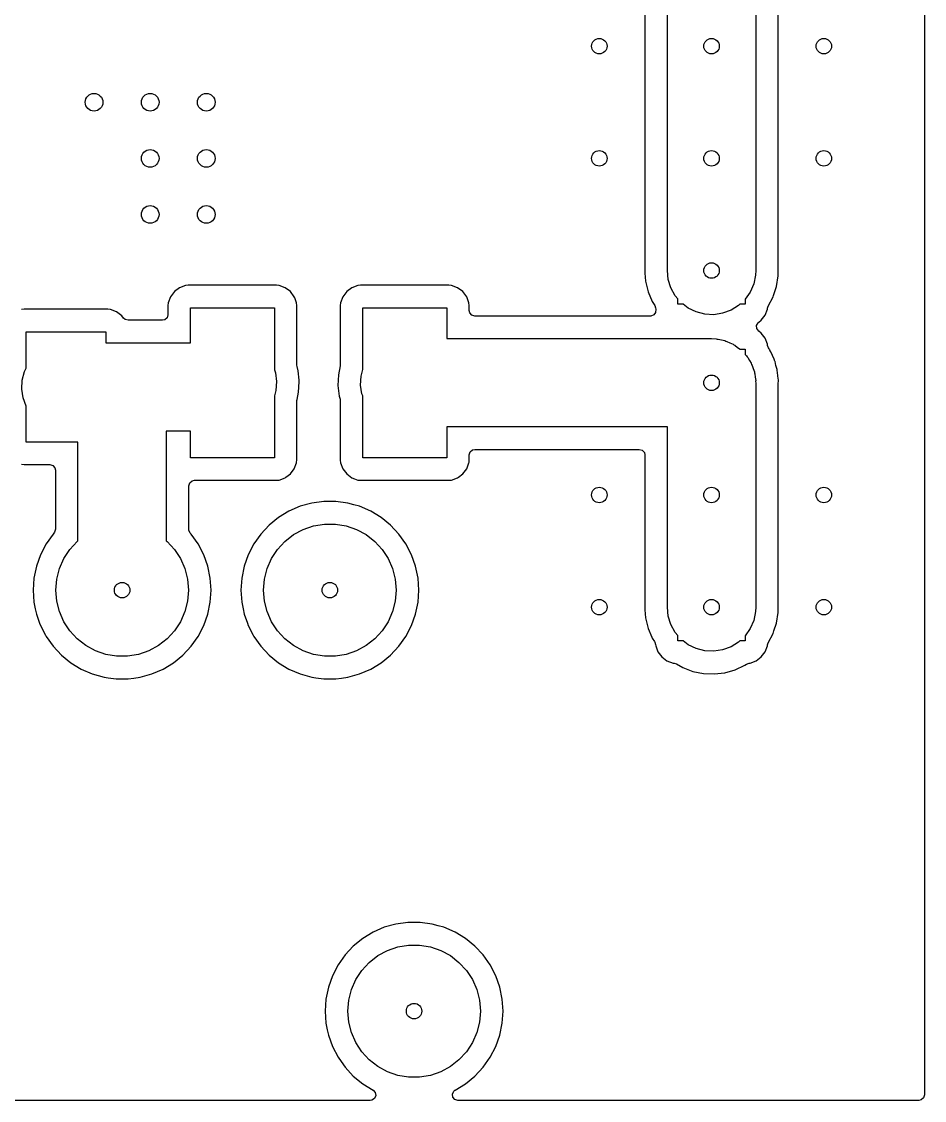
# Model space of a CAD drawing. Extents: x 0.01 to 3.19, y 0.01 to 3.99.
# Drawn here: x 2.385 to 3.19, y 0.01 to 0.972 of the extents above; entities that cross this region are included whole.
import ezdxf

# ---------------------------------------------------------------- set-up
doc = ezdxf.new("R2010")
doc.units = 0
doc.header["$MEASUREMENT"] = 0
doc.layers.add('BLACK', color=7, linetype='CONTINUOUS')

msp = doc.modelspace()

# ---------------------------------------------------------------- linework, layer by layer
at = {"layer": 'BLACK', "linetype": 'CONTINUOUS'}
for p, q in [((3.18959, 3.98463), (3.18959, 0.015374)), ((3.03937, 1.025), (3.03937, 0.95)), ((3.05939, 0.952394), (3.05939, 1.0244)), ((2.96063, 0.95), (2.96063, 1.00869)), ((2.94061, 0.983878), (2.94061, 0.747606)), ((3.05939, 0.745206), (3.05939, 0.952394)), ((2.96063, 0.75), (2.96063, 0.95)), ((2.96063, 0.95), (2.96063, 0.95)), ((3.03937, 0.95), (3.03937, 0.75)), ((2.96144, 0.742075), (2.96063, 0.75)), ((3.03937, 0.75), (3.03917, 0.746017)), ((2.94061, 0.747606), (2.94119, 0.740442)), ((2.94119, 0.740442), (2.94348, 0.731132)), ((2.96382, 0.734474), (2.96144, 0.742075)), ((3.03917, 0.746017), (3.03756, 0.738214)), ((3.05785, 0.735741), (3.05939, 0.745206)), ((2.52153, 0.731231), (2.51808, 0.726622)), ((2.52613, 0.734681), (2.52153, 0.731231)), ((2.53153, 0.736692), (2.52613, 0.734681)), ((2.52613, 0.734681), (2.52613, 0.734681)), ((2.53391, 0.736949), (2.53153, 0.736693)), ((2.53153, 0.736693), (2.53153, 0.736692)), ((2.61254, 0.736949), (2.53391, 0.736949)), ((2.53391, 0.736949), (2.53391, 0.736949)), ((2.61255, 0.736949), (2.61254, 0.736949)), ((2.61493, 0.736693), (2.61255, 0.736949)), ((2.61493, 0.736692), (2.61493, 0.736693)), ((2.62032, 0.734681), (2.61493, 0.736692)), ((2.62493, 0.731231), (2.62032, 0.734681)), ((2.62032, 0.734681), (2.62032, 0.734681)), ((2.62838, 0.726622), (2.62493, 0.731231)), ((2.67507, 0.731231), (2.67162, 0.726622)), ((2.67968, 0.734681), (2.67507, 0.731231)), ((2.68507, 0.736692), (2.67968, 0.734681)), ((2.67968, 0.734681), (2.67968, 0.734681)), ((2.68745, 0.736949), (2.68507, 0.736693)), ((2.68507, 0.736693), (2.68507, 0.736692)), ((2.68746, 0.736949), (2.68745, 0.736949)), ((2.76609, 0.736949), (2.68746, 0.736949)), ((2.76847, 0.736693), (2.76609, 0.736949)), ((2.76609, 0.736949), (2.76609, 0.736949)), ((2.76847, 0.736692), (2.76847, 0.736693)), ((2.77387, 0.734681), (2.76847, 0.736692)), ((2.77847, 0.731231), (2.77387, 0.734681)), ((2.77387, 0.734681), (2.77387, 0.734681)), ((2.78192, 0.726622), (2.77847, 0.731231)), ((2.94348, 0.731132), (2.94724, 0.72231)), ((2.96769, 0.727509), (2.96382, 0.734474)), ((3.03442, 0.730894), (3.03, 0.724539)), ((3.03756, 0.738214), (3.03442, 0.730894)), ((3.05515, 0.727645), (3.05785, 0.735741)), ((2.51606, 0.721228), (2.51581, 0.718844)), ((2.51808, 0.726622), (2.51606, 0.721229)), ((2.51606, 0.721229), (2.51606, 0.721228)), ((2.51808, 0.726622), (2.51808, 0.726622)), ((2.62869, 0.725805), (2.62838, 0.726622)), ((2.62838, 0.726622), (2.62838, 0.726622)), ((2.62838, 0.726622), (2.62838, 0.726622)), ((2.63039, 0.721229), (2.62869, 0.725805)), ((2.63039, 0.721228), (2.63039, 0.721229)), ((2.63065, 0.718844), (2.63039, 0.721228)), ((2.66961, 0.721228), (2.66935, 0.718844)), ((2.67162, 0.726622), (2.66961, 0.721229)), ((2.66961, 0.721229), (2.66961, 0.721228)), ((2.67162, 0.726622), (2.67162, 0.726622)), ((2.78223, 0.725805), (2.78192, 0.726622)), ((2.78192, 0.726622), (2.78192, 0.726622)), ((2.78192, 0.726622), (2.78192, 0.726622)), ((2.78394, 0.721229), (2.78223, 0.725805)), ((2.78394, 0.721228), (2.78394, 0.721229)), ((2.78419, 0.718844), (2.78394, 0.721228)), ((2.94724, 0.72231), (2.94938, 0.718933)), ((2.97, 0.724814), (2.96769, 0.727509)), ((2.97, 0.72), (2.97, 0.724814)), ((3.03, 0.724539), (3.03, 0.72)), ((3.05038, 0.718196), (3.05482, 0.726645)), ((3.05482, 0.726646), (3.05515, 0.727645)), ((3.05482, 0.726645), (3.05482, 0.726646)), ((2.38763, 0.71552), (2.38525, 0.715263)), ((2.38764, 0.71552), (2.38763, 0.71552)), ((2.46236, 0.71552), (2.38764, 0.71552)), ((2.46237, 0.71552), (2.46236, 0.71552)), ((2.46475, 0.715263), (2.46237, 0.71552)), ((2.47014, 0.713252), (2.46475, 0.715263)), ((2.46475, 0.715263), (2.46475, 0.715263)), ((2.47014, 0.713251), (2.47014, 0.713252)), ((2.47475, 0.709802), (2.47014, 0.713251)), ((2.51581, 0.718844), (2.51581, 0.71065)), ((2.53583, 0.68567), (2.53583, 0.716929)), ((2.53583, 0.716929), (2.61063, 0.716929)), ((2.61063, 0.716929), (2.61063, 0.661677)), ((2.63065, 0.665819), (2.63065, 0.718844)), ((2.63065, 0.718844), (2.63065, 0.718844)), ((2.66935, 0.718844), (2.66935, 0.718844)), ((2.66935, 0.718844), (2.66935, 0.666144)), ((2.68937, 0.661811), (2.68937, 0.716929)), ((2.68937, 0.716929), (2.76417, 0.716929)), ((2.76417, 0.716929), (2.76417, 0.68937)), ((2.78419, 0.71435), (2.78419, 0.718844)), ((2.78419, 0.718844), (2.78419, 0.718844)), ((2.78464, 0.71229), (2.78419, 0.71435)), ((2.78647, 0.710177), (2.78464, 0.71229)), ((2.95014, 0.7127), (2.9485, 0.710433)), ((2.94938, 0.718933), (2.95012, 0.716812)), ((2.95012, 0.716812), (2.95024, 0.715701)), ((2.95029, 0.715491), (2.95014, 0.7127)), ((2.95024, 0.715701), (2.95029, 0.715491)), ((2.97477, 0.72), (2.97, 0.72)), ((2.97917, 0.716589), (2.97477, 0.72)), ((2.98633, 0.713081), (2.97917, 0.716589)), ((2.99404, 0.711084), (2.98633, 0.713081)), ((3.00987, 0.711887), (3.00199, 0.71068)), ((3.01734, 0.714653), (3.00987, 0.711887)), ((3.0241, 0.718867), (3.01734, 0.714653)), ((3.02529, 0.72), (3.0241, 0.718867)), ((3.03, 0.72), (3.02529, 0.72)), ((3.04775, 0.710307), (3.04976, 0.715701)), ((3.04976, 0.715701), (3.04984, 0.716421)), ((3.04984, 0.716421), (3.05038, 0.718196)), ((2.47634, 0.707678), (2.47475, 0.709802)), ((2.47763, 0.706477), (2.47634, 0.707678)), ((2.48031, 0.70569), (2.47763, 0.706477)), ((2.51085, 0.70569), (2.48031, 0.70569)), ((2.51291, 0.706138), (2.51085, 0.70569)), ((2.51502, 0.707968), (2.51291, 0.706138)), ((2.51581, 0.71065), (2.51502, 0.707968)), ((2.78915, 0.70939), (2.78647, 0.710177)), ((2.94546, 0.70939), (2.78915, 0.70939)), ((2.9459, 0.70941), (2.94546, 0.70939)), ((2.9485, 0.710433), (2.9459, 0.70941)), ((3.00199, 0.71068), (2.99404, 0.711084)), ((3.04012, 0.701054), (3.04146, 0.703508)), ((3.04146, 0.703508), (3.04199, 0.703971)), ((3.04199, 0.703971), (3.0443, 0.705698)), ((3.0443, 0.705698), (3.04775, 0.710307)), ((3.04775, 0.710307), (3.04775, 0.710307)), ((3.04775, 0.710307), (3.04775, 0.710307)), ((2.38955, 0.662969), (2.38955, 0.6955)), ((2.38955, 0.6955), (2.46045, 0.6955)), ((2.46045, 0.6955), (2.46045, 0.68567)), ((3.04032, 0.698266), (3.04012, 0.701054)), ((3.04199, 0.696029), (3.04032, 0.698266)), ((3.0443, 0.694302), (3.04199, 0.696029)), ((3.04775, 0.689693), (3.0443, 0.694302)), ((2.46045, 0.68567), (2.475, 0.68567)), ((2.475, 0.68567), (2.53583, 0.68567)), ((2.76417, 0.68937), (3, 0.68937)), ((3, 0.68937), (3.00398, 0.689168)), ((3.00398, 0.689168), (3.00496, 0.688967)), ((3.00496, 0.688967), (3.00596, 0.688916)), ((3.00596, 0.688916), (3.00886, 0.688166)), ((3.00886, 0.688166), (3.01179, 0.687565)), ((3.01179, 0.687565), (3.01271, 0.68717)), ((3.01271, 0.68717), (3.01367, 0.686919)), ((3.01367, 0.686919), (3.01636, 0.685603)), ((3.01636, 0.685603), (3.01911, 0.684423)), ((3.01911, 0.684423), (3.01993, 0.683852)), ((3.01993, 0.683852), (3.02083, 0.683411)), ((3.02083, 0.683411), (3.02319, 0.681581)), ((3.04976, 0.684299), (3.04775, 0.689693)), ((3.04775, 0.689693), (3.04775, 0.689693)), ((3.04775, 0.689693), (3.04775, 0.689693)), ((3.04986, 0.683364), (3.04976, 0.684299)), ((3.05071, 0.681076), (3.04986, 0.683364)), ((3.02319, 0.681581), (3.02546, 0.68)), ((3.02546, 0.68), (3.03, 0.68)), ((3.03, 0.68), (3.03, 0.675291)), ((3.03, 0.675291), (3.03113, 0.674099)), ((3.03113, 0.674099), (3.03166, 0.67325)), ((3.03166, 0.67325), (3.03231, 0.672491)), ((3.05133, 0.680176), (3.05071, 0.681076)), ((3.0516, 0.679791), (3.05133, 0.680176)), ((3.05183, 0.679299), (3.0516, 0.679791)), ((3.05205, 0.678841), (3.05183, 0.679299)), ((3.0522, 0.678579), (3.05205, 0.678841)), ((3.05276, 0.67769), (3.0522, 0.678579)), ((3.05417, 0.674379), (3.05276, 0.67769)), ((3.05571, 0.671129), (3.05417, 0.674379)), ((2.63082, 0.664535), (2.63065, 0.665819)), ((2.63184, 0.66074), (2.63082, 0.664535)), ((2.66925, 0.665152), (2.66762, 0.657182)), ((2.66935, 0.666144), (2.66925, 0.665152)), ((3.03231, 0.672491), (3.03376, 0.669877)), ((3.03376, 0.669877), (3.03535, 0.667338)), ((3.03535, 0.667338), (3.03569, 0.6664)), ((3.03569, 0.6664), (3.03618, 0.665526)), ((3.03618, 0.665526), (3.03707, 0.662673)), ((3.05571, 0.671128), (3.05571, 0.671129)), ((3.056, 0.670118), (3.05571, 0.671128)), ((3.0561, 0.669836), (3.056, 0.670118)), ((3.05639, 0.669162), (3.0561, 0.669836)), ((3.05652, 0.668868), (3.05639, 0.669162)), ((3.05738, 0.665374), (3.05652, 0.668868)), ((3.05838, 0.661918), (3.05738, 0.665374)), ((2.38608, 0.652262), (2.38808, 0.659973)), ((2.38808, 0.659973), (2.38955, 0.662969)), ((2.61063, 0.661677), (2.61158, 0.6589)), ((2.61158, 0.6589), (2.61259, 0.650997)), ((2.63269, 0.652262), (2.63184, 0.66074)), ((2.63184, 0.66074), (2.63184, 0.66074)), ((2.66762, 0.657182), (2.66724, 0.647601)), ((2.68745, 0.648006), (2.68786, 0.655962)), ((2.68786, 0.655962), (2.68937, 0.661811)), ((3.03707, 0.662673), (3.03811, 0.659868)), ((3.03811, 0.659868), (3.03826, 0.65888)), ((3.03826, 0.65888), (3.03856, 0.657925)), ((3.03856, 0.657925), (3.03887, 0.65495)), ((3.03887, 0.65495), (3.03932, 0.651994)), ((3.05848, 0.661063), (3.05838, 0.661918)), ((3.05851, 0.660874), (3.05848, 0.661063)), ((3.05856, 0.66058), (3.05851, 0.660874)), ((3.05881, 0.659558), (3.05856, 0.66058)), ((3.05881, 0.659557), (3.05881, 0.659558)), ((3.05881, 0.65954), (3.05881, 0.659557)), ((3.05881, 0.659557), (3.05881, 0.659557)), ((3.0591, 0.655971), (3.05881, 0.65954)), ((3.05953, 0.652399), (3.0591, 0.655971)), ((2.38568, 0.644306), (2.38608, 0.652262)), ((2.38689, 0.636432), (2.38568, 0.644306)), ((2.61259, 0.650997), (2.61198, 0.643054)), ((2.63222, 0.641628), (2.63277, 0.650718)), ((2.6328, 0.6512), (2.63269, 0.652262)), ((2.63277, 0.650718), (2.6328, 0.6512)), ((2.66724, 0.647601), (2.66724, 0.647601)), ((2.66724, 0.647601), (2.66839, 0.638082)), ((2.68866, 0.640132), (2.68745, 0.648006)), ((3.03932, 0.651994), (3.03927, 0.650995)), ((3.03927, 0.650995), (3.03937, 0.65)), ((3.03937, 0.65), (3.03937, 0.45)), ((3.05939, 0.648803), (3.05953, 0.652399)), ((3.05939, 0.445206), (3.05939, 0.648803)), ((2.38955, 0.629241), (2.38689, 0.636432)), ((2.61198, 0.643054), (2.61063, 0.638333)), ((2.61063, 0.638333), (2.61063, 0.583071)), ((2.63065, 0.634103), (2.63077, 0.635193)), ((2.63077, 0.635193), (2.63222, 0.641628)), ((2.63222, 0.641628), (2.63222, 0.641628)), ((2.63222, 0.641628), (2.63222, 0.641628)), ((2.66839, 0.638082), (2.66839, 0.638082)), ((2.66839, 0.638082), (2.66915, 0.635452)), ((2.66915, 0.635452), (2.66935, 0.634072)), ((2.68937, 0.63821), (2.68866, 0.640132)), ((2.68937, 0.583071), (2.68937, 0.63821)), ((2.38955, 0.5971), (2.38955, 0.629241)), ((2.63065, 0.581156), (2.63065, 0.634103)), ((2.66935, 0.634072), (2.66935, 0.581156)), ((2.53583, 0.60693), (2.51437, 0.60693)), ((2.51437, 0.60693), (2.51437, 0.548713)), ((2.53583, 0.583071), (2.53583, 0.60693)), ((2.96063, 0.61063), (2.76417, 0.61063)), ((2.76417, 0.61063), (2.76417, 0.583071)), ((2.96063, 0.45), (2.96063, 0.61063)), ((2.43563, 0.5971), (2.38955, 0.5971)), ((2.43563, 0.548713), (2.43563, 0.5971)), ((2.78419, 0.58565), (2.78498, 0.588332)), ((2.78498, 0.588332), (2.78709, 0.590162)), ((2.78709, 0.590162), (2.78915, 0.59061)), ((2.78915, 0.59061), (2.93565, 0.59061)), ((2.93565, 0.59061), (2.93833, 0.589823)), ((2.93833, 0.589823), (2.94016, 0.58771)), ((2.94016, 0.58771), (2.94061, 0.58565)), ((2.38525, 0.577337), (2.38763, 0.57708)), ((2.38763, 0.57708), (2.38763, 0.57708)), ((2.38763, 0.57708), (2.38764, 0.57708)), ((2.38764, 0.57708), (2.41065, 0.57708)), ((2.41065, 0.57708), (2.41333, 0.576293)), ((2.61063, 0.583071), (2.53583, 0.583071)), ((2.62838, 0.573378), (2.63039, 0.578772)), ((2.63039, 0.578772), (2.63046, 0.579348)), ((2.63046, 0.579348), (2.63065, 0.581156)), ((2.63065, 0.581156), (2.63065, 0.581156)), ((2.66935, 0.581156), (2.66961, 0.578772)), ((2.66961, 0.578772), (2.66961, 0.578771)), ((2.66961, 0.578771), (2.67162, 0.573378)), ((2.76417, 0.583071), (2.68937, 0.583071)), ((2.78192, 0.573378), (2.78394, 0.578772)), ((2.78394, 0.578772), (2.784, 0.579348)), ((2.784, 0.579348), (2.78419, 0.581156)), ((2.78419, 0.581156), (2.78419, 0.58565)), ((2.78419, 0.581156), (2.78419, 0.581156)), ((2.94061, 0.58565), (2.94061, 0.447606)), ((2.41333, 0.576293), (2.41516, 0.57418)), ((2.41516, 0.57418), (2.41561, 0.57212)), ((2.41561, 0.57212), (2.41561, 0.519414)), ((2.62094, 0.565781), (2.62493, 0.568769)), ((2.62493, 0.568769), (2.62838, 0.573378)), ((2.62838, 0.573378), (2.62838, 0.573378)), ((2.62838, 0.573378), (2.62838, 0.573378)), ((2.67162, 0.573378), (2.67162, 0.573378)), ((2.67162, 0.573378), (2.67507, 0.568769)), ((2.67507, 0.568769), (2.67968, 0.565319)), ((2.77448, 0.565781), (2.77847, 0.568769)), ((2.77847, 0.568769), (2.78192, 0.573378)), ((2.78192, 0.573378), (2.78192, 0.573378)), ((2.78192, 0.573378), (2.78192, 0.573378)), ((2.53439, 0.558091), (2.53518, 0.560772)), ((2.53439, 0.519414), (2.53439, 0.558091)), ((2.53518, 0.560772), (2.53729, 0.562603)), ((2.53729, 0.562603), (2.53935, 0.563051)), ((2.53935, 0.563051), (2.61254, 0.563051)), ((2.61254, 0.563051), (2.61254, 0.563051)), ((2.61254, 0.563051), (2.61255, 0.563051)), ((2.61255, 0.563051), (2.61493, 0.563307)), ((2.61255, 0.563051), (2.61255, 0.563051)), ((2.61493, 0.563308), (2.62032, 0.565319)), ((2.61493, 0.563307), (2.61493, 0.563308)), ((2.61493, 0.563308), (2.61493, 0.563308)), ((2.62032, 0.565319), (2.62094, 0.565781)), ((2.67968, 0.565319), (2.67968, 0.565319)), ((2.67968, 0.565319), (2.67968, 0.565319)), ((2.67968, 0.565319), (2.682, 0.564452)), ((2.682, 0.564452), (2.68507, 0.563308)), ((2.68507, 0.563308), (2.68507, 0.563307)), ((2.68507, 0.563307), (2.68745, 0.563051)), ((2.68745, 0.563051), (2.68745, 0.563051)), ((2.68745, 0.563051), (2.68746, 0.563051)), ((2.68746, 0.563051), (2.68746, 0.563051)), ((2.68746, 0.563051), (2.76609, 0.563051)), ((2.76609, 0.563051), (2.76847, 0.563307)), ((2.76609, 0.563051), (2.76609, 0.563051)), ((2.76609, 0.563051), (2.76609, 0.563051)), ((2.76609, 0.563051), (2.76609, 0.563051)), ((2.76847, 0.563308), (2.77387, 0.565319)), ((2.76847, 0.563307), (2.76847, 0.563308)), ((2.76847, 0.563308), (2.76847, 0.563308)), ((2.77387, 0.565319), (2.77448, 0.565781)), ((2.43563, 0.509133), (2.43563, 0.548713)), ((2.51437, 0.548713), (2.51437, 0.509133)), ((2.6335, 0.53988), (2.62357, 0.53557)), ((2.64391, 0.542799), (2.6335, 0.53988)), ((2.65463, 0.544272), (2.64391, 0.542799)), ((2.66545, 0.544272), (2.65463, 0.544272)), ((2.65463, 0.544272), (2.65463, 0.544272)), ((2.67617, 0.542799), (2.66545, 0.544272)), ((2.66545, 0.544272), (2.66545, 0.544272)), ((2.68137, 0.541339), (2.67617, 0.542799)), ((2.68658, 0.53988), (2.68137, 0.541339)), ((2.6965, 0.53557), (2.68658, 0.53988)), ((2.68658, 0.53988), (2.68658, 0.53988)), ((2.68658, 0.53988), (2.68658, 0.53988)), ((2.61433, 0.529949), (2.60594, 0.523123)), ((2.62357, 0.53557), (2.61433, 0.529949)), ((2.70575, 0.52995), (2.6965, 0.53557)), ((2.6965, 0.53557), (2.6965, 0.53557)), ((2.6965, 0.53557), (2.6965, 0.53557)), ((2.71414, 0.523123), (2.70575, 0.52995)), ((2.41561, 0.519414), (2.41482, 0.516732)), ((2.53447, 0.518525), (2.53439, 0.519414)), ((2.60594, 0.523123), (2.59856, 0.515217)), ((2.62774, 0.514636), (2.63632, 0.519278)), ((2.63632, 0.519278), (2.64554, 0.522445)), ((2.64554, 0.522445), (2.65516, 0.52405)), ((2.65516, 0.52405), (2.66492, 0.52405)), ((2.66492, 0.52405), (2.67454, 0.522445)), ((2.67454, 0.522445), (2.68376, 0.519278)), ((2.68376, 0.519278), (2.69234, 0.514636)), ((2.72152, 0.515217), (2.71414, 0.523123)), ((2.41352, 0.515216), (2.40728, 0.506379)), ((2.41428, 0.516028), (2.41352, 0.515217)), ((2.41352, 0.515217), (2.41352, 0.515216)), ((2.41482, 0.516732), (2.41428, 0.516028)), ((2.53572, 0.516028), (2.53447, 0.518525)), ((2.53648, 0.515217), (2.53572, 0.516028)), ((2.54272, 0.506379), (2.53648, 0.515217)), ((2.53648, 0.515217), (2.53648, 0.515217)), ((2.53648, 0.515217), (2.53648, 0.515217)), ((2.59856, 0.515217), (2.59232, 0.506379)), ((2.62004, 0.508645), (2.62774, 0.514636)), ((2.69234, 0.514636), (2.70004, 0.508645)), ((2.72776, 0.506379), (2.72152, 0.515217)), ((2.40728, 0.506379), (2.4023, 0.496774)), ((2.42306, 0.493304), (2.4284, 0.501469)), ((2.4284, 0.501469), (2.435, 0.508645)), ((2.435, 0.508645), (2.43563, 0.509133)), ((2.51437, 0.509133), (2.515, 0.508645)), ((2.515, 0.508645), (2.5216, 0.501469)), ((2.5216, 0.501469), (2.52694, 0.493304)), ((2.5477, 0.496774), (2.54272, 0.506379)), ((2.59232, 0.506379), (2.58734, 0.496774)), ((2.6081, 0.493304), (2.61344, 0.501469)), ((2.61344, 0.501469), (2.62004, 0.508645)), ((2.70004, 0.508645), (2.70664, 0.501469)), ((2.70664, 0.501469), (2.71198, 0.493304)), ((2.73274, 0.496774), (2.72776, 0.506379)), ((2.4023, 0.496774), (2.39868, 0.486581)), ((2.41914, 0.484372), (2.42306, 0.493304)), ((2.52694, 0.493304), (2.53086, 0.484372)), ((2.55132, 0.486581), (2.5477, 0.496774)), ((2.58734, 0.496774), (2.58372, 0.486581)), ((2.60418, 0.484372), (2.6081, 0.493304)), ((2.71198, 0.493304), (2.71589, 0.484372)), ((2.73636, 0.486581), (2.73274, 0.496774)), ((2.39868, 0.486581), (2.39648, 0.475989)), ((2.39868, 0.486581), (2.39868, 0.486581)), ((2.41675, 0.474917), (2.41914, 0.484372)), ((2.53086, 0.484372), (2.53325, 0.474917)), ((2.55352, 0.475989), (2.55132, 0.486581)), ((2.58372, 0.486581), (2.58152, 0.475989)), ((2.58372, 0.486581), (2.58372, 0.486581)), ((2.60179, 0.474917), (2.60418, 0.484372)), ((2.71589, 0.484372), (2.71829, 0.474917)), ((2.73856, 0.475989), (2.73636, 0.486581)), ((2.39648, 0.475989), (2.39574, 0.465197)), ((2.39648, 0.475989), (2.39648, 0.475989)), ((2.41594, 0.465197), (2.41675, 0.474917)), ((2.53325, 0.474917), (2.53406, 0.465197)), ((2.55426, 0.465197), (2.55352, 0.475989)), ((2.58152, 0.475989), (2.58078, 0.465197)), ((2.58152, 0.475989), (2.58152, 0.475989)), ((2.60098, 0.465197), (2.60179, 0.474917)), ((2.71829, 0.474917), (2.71909, 0.465197)), ((2.7393, 0.465197), (2.73856, 0.475989)), ((2.39574, 0.465197), (2.39574, 0.465197)), ((2.39574, 0.465197), (2.39648, 0.454405)), ((2.41675, 0.455477), (2.41594, 0.465197)), ((2.53406, 0.465197), (2.53325, 0.455477)), ((2.55352, 0.454404), (2.55426, 0.465197)), ((2.55426, 0.465197), (2.55426, 0.465197)), ((2.58078, 0.465197), (2.58078, 0.465197)), ((2.58078, 0.465197), (2.58152, 0.454405)), ((2.60179, 0.455477), (2.60098, 0.465197)), ((2.71909, 0.465197), (2.71829, 0.455477)), ((2.73856, 0.454404), (2.7393, 0.465197)), ((2.39648, 0.454405), (2.39648, 0.454405)), ((2.39648, 0.454405), (2.39648, 0.454404)), ((2.39648, 0.454404), (2.39769, 0.448596)), ((2.41914, 0.446022), (2.41675, 0.455477)), ((2.53325, 0.455477), (2.53086, 0.446022)), ((2.55132, 0.443813), (2.55352, 0.454404)), ((2.58152, 0.454405), (2.58152, 0.454405)), ((2.58152, 0.454405), (2.58152, 0.454404)), ((2.58152, 0.454404), (2.58273, 0.448596)), ((2.60418, 0.446022), (2.60179, 0.455477)), ((2.71829, 0.455477), (2.71589, 0.446022)), ((2.73636, 0.443813), (2.73856, 0.454404)), ((2.39769, 0.448596), (2.39868, 0.443813)), ((2.39868, 0.443813), (2.39868, 0.443813)), ((2.39868, 0.443813), (2.40155, 0.435741)), ((2.42306, 0.43709), (2.41914, 0.446022)), ((2.53086, 0.446022), (2.52694, 0.43709)), ((2.5477, 0.43362), (2.55132, 0.443813)), ((2.58273, 0.448596), (2.58372, 0.443813)), ((2.58372, 0.443813), (2.58372, 0.443813)), ((2.58372, 0.443813), (2.58659, 0.435741)), ((2.6081, 0.43709), (2.60418, 0.446022)), ((2.71589, 0.446022), (2.71198, 0.43709)), ((2.73274, 0.43362), (2.73636, 0.443813)), ((2.94061, 0.447606), (2.94119, 0.440442)), ((2.96144, 0.442075), (2.96063, 0.45)), ((3.03917, 0.446017), (3.03756, 0.438214)), ((3.03937, 0.45), (3.03917, 0.446017)), ((3.05785, 0.435741), (3.05939, 0.445206)), ((2.40155, 0.435741), (2.4023, 0.43362)), ((2.4023, 0.43362), (2.40677, 0.425)), ((2.4284, 0.428924), (2.42306, 0.43709)), ((2.52694, 0.43709), (2.5216, 0.428924)), ((2.54272, 0.424015), (2.5477, 0.43362)), ((2.58659, 0.435741), (2.58734, 0.43362)), ((2.58734, 0.43362), (2.59181, 0.425)), ((2.61344, 0.428924), (2.6081, 0.43709)), ((2.71198, 0.43709), (2.70664, 0.428924)), ((2.72776, 0.424015), (2.73274, 0.43362)), ((2.94119, 0.440442), (2.94348, 0.431132)), ((2.96382, 0.434474), (2.96144, 0.442075)), ((2.96769, 0.427509), (2.96382, 0.434474)), ((3.03756, 0.438214), (3.03442, 0.430894)), ((3.05559, 0.428971), (3.05785, 0.435741)), ((2.40677, 0.425), (2.40728, 0.424015)), ((2.40728, 0.424015), (2.40733, 0.423946)), ((2.40733, 0.423946), (2.41352, 0.415177)), ((2.435, 0.421749), (2.4284, 0.428924)), ((2.5216, 0.428924), (2.515, 0.421749)), ((2.53648, 0.415177), (2.54272, 0.424015)), ((2.59181, 0.425), (2.59232, 0.424015)), ((2.59232, 0.424015), (2.59237, 0.423946)), ((2.59237, 0.423946), (2.59856, 0.415177)), ((2.62004, 0.421749), (2.61344, 0.428924)), ((2.70664, 0.428924), (2.70004, 0.421749)), ((2.72152, 0.415177), (2.72776, 0.424015)), ((2.94348, 0.431132), (2.94683, 0.423266)), ((2.94683, 0.423266), (2.94724, 0.42231)), ((2.97, 0.424814), (2.96769, 0.427509)), ((2.97, 0.42), (2.97, 0.424814)), ((3.03442, 0.430894), (3.03, 0.424539)), ((3.03, 0.424539), (3.03, 0.42)), ((3.05038, 0.418196), (3.05482, 0.426645)), ((3.05482, 0.426646), (3.05559, 0.428971)), ((3.05482, 0.426645), (3.05482, 0.426646)), ((2.41352, 0.415177), (2.4209, 0.407271)), ((2.4427, 0.415758), (2.435, 0.421749)), ((2.45128, 0.411116), (2.4427, 0.415758)), ((2.5073, 0.415758), (2.49872, 0.411116)), ((2.515, 0.421749), (2.5073, 0.415758)), ((2.5291, 0.407271), (2.53648, 0.415177)), ((2.59856, 0.415177), (2.60594, 0.407271)), ((2.62774, 0.415758), (2.62004, 0.421749)), ((2.63632, 0.411116), (2.62774, 0.415758)), ((2.69234, 0.415758), (2.68376, 0.411116)), ((2.70004, 0.421749), (2.69234, 0.415758)), ((2.71414, 0.407271), (2.72152, 0.415177)), ((2.94724, 0.42231), (2.94914, 0.419302)), ((2.94914, 0.419302), (2.94938, 0.418933)), ((2.94938, 0.418933), (2.95012, 0.416812)), ((2.95012, 0.416812), (2.95024, 0.415701)), ((2.95024, 0.415701), (2.95024, 0.415701)), ((2.95024, 0.415701), (2.95225, 0.410307)), ((2.97477, 0.42), (2.97, 0.42)), ((2.97917, 0.416589), (2.97477, 0.42)), ((2.98633, 0.413081), (2.97917, 0.416589)), ((3.01734, 0.414653), (3.00987, 0.411887)), ((3.0241, 0.418867), (3.01734, 0.414653)), ((3.02529, 0.42), (3.0241, 0.418867)), ((3.03, 0.42), (3.02529, 0.42)), ((3.04775, 0.410307), (3.04976, 0.415701)), ((3.04976, 0.415701), (3.04984, 0.416421)), ((3.04984, 0.416421), (3.05038, 0.418196)), ((2.4209, 0.407271), (2.42929, 0.400444)), ((2.4605, 0.407949), (2.45128, 0.411116)), ((2.47012, 0.406343), (2.4605, 0.407949)), ((2.47988, 0.406343), (2.47012, 0.406343)), ((2.4895, 0.407949), (2.47988, 0.406343)), ((2.49872, 0.411116), (2.4895, 0.407949)), ((2.52071, 0.400444), (2.5291, 0.407271)), ((2.60594, 0.407271), (2.61433, 0.400444)), ((2.64554, 0.407949), (2.63632, 0.411116)), ((2.65516, 0.406343), (2.64554, 0.407949)), ((2.66492, 0.406343), (2.65516, 0.406343)), ((2.67454, 0.407949), (2.66492, 0.406343)), ((2.68376, 0.411116), (2.67454, 0.407949)), ((2.70575, 0.400444), (2.71414, 0.407271)), ((2.95225, 0.410307), (2.95225, 0.410307)), ((2.95225, 0.410307), (2.9557, 0.405698)), ((2.9557, 0.405698), (2.96031, 0.402249)), ((2.99404, 0.411084), (2.98633, 0.413081)), ((3.00199, 0.41068), (2.99404, 0.411084)), ((3.00987, 0.411887), (3.00199, 0.41068)), ((3.03969, 0.402248), (3.0443, 0.405698)), ((3.0443, 0.405698), (3.04775, 0.410307)), ((2.42929, 0.400444), (2.43854, 0.394823)), ((2.43854, 0.394823), (2.44846, 0.390514)), ((2.50154, 0.390514), (2.51146, 0.394823)), ((2.51146, 0.394823), (2.52071, 0.400444)), ((2.61433, 0.400444), (2.62357, 0.394823)), ((2.62357, 0.394823), (2.6335, 0.390514)), ((2.68658, 0.390514), (2.6965, 0.394823)), ((2.6965, 0.394823), (2.70575, 0.400444)), ((2.96031, 0.402249), (2.96031, 0.402249)), ((2.96031, 0.402249), (2.96031, 0.402248)), ((2.96031, 0.402248), (2.9657, 0.400237)), ((2.9657, 0.400237), (2.96676, 0.400123)), ((2.96676, 0.400123), (2.96871, 0.399486)), ((2.96871, 0.399486), (2.97446, 0.39617)), ((2.97446, 0.39617), (2.98342, 0.392769)), ((3.01192, 0.391621), (3.02113, 0.394289)), ((3.02113, 0.394289), (3.02979, 0.3984)), ((3.02979, 0.3984), (3.03108, 0.399286)), ((3.03108, 0.399286), (3.03336, 0.400136)), ((3.03336, 0.400136), (3.0343, 0.400237)), ((3.0343, 0.400237), (3.03969, 0.402248)), ((2.44846, 0.390514), (2.45887, 0.387595)), ((2.45887, 0.387595), (2.46262, 0.38708)), ((2.46262, 0.38708), (2.46959, 0.386122)), ((2.46959, 0.386122), (2.46959, 0.386122)), ((2.46959, 0.386122), (2.48041, 0.386122)), ((2.48041, 0.386122), (2.48551, 0.386823)), ((2.48041, 0.386122), (2.48041, 0.386122)), ((2.48551, 0.386823), (2.49113, 0.387595)), ((2.49113, 0.387595), (2.50154, 0.390514)), ((2.6335, 0.390514), (2.64391, 0.387595)), ((2.64391, 0.387595), (2.64766, 0.38708)), ((2.64766, 0.38708), (2.65463, 0.386122)), ((2.65463, 0.386122), (2.65463, 0.386122)), ((2.65463, 0.386122), (2.66545, 0.386122)), ((2.66545, 0.386122), (2.67055, 0.386823)), ((2.66545, 0.386122), (2.66545, 0.386122)), ((2.67055, 0.386823), (2.67617, 0.387595)), ((2.67617, 0.387595), (2.68658, 0.390514)), ((2.98342, 0.392769), (2.99282, 0.390851)), ((2.99282, 0.390851), (3.0024, 0.390465)), ((3.0024, 0.390465), (3.01192, 0.391621)), ((2.7085, 0.164683), (2.69857, 0.160373)), ((2.71891, 0.167602), (2.7085, 0.164683)), ((2.72963, 0.169075), (2.71891, 0.167602)), ((2.74045, 0.169075), (2.72963, 0.169075)), ((2.72963, 0.169075), (2.72963, 0.169075)), ((2.75117, 0.167602), (2.74045, 0.169075)), ((2.74045, 0.169075), (2.74045, 0.169075)), ((2.75637, 0.166143), (2.75117, 0.167602)), ((2.76158, 0.164683), (2.75637, 0.166143)), ((2.7715, 0.160373), (2.76158, 0.164683)), ((2.76158, 0.164683), (2.76158, 0.164683)), ((2.76158, 0.164683), (2.76158, 0.164683)), ((2.68933, 0.154753), (2.68094, 0.147926)), ((2.69857, 0.160373), (2.68933, 0.154753)), ((2.78075, 0.154753), (2.7715, 0.160373)), ((2.7715, 0.160373), (2.7715, 0.160373)), ((2.7715, 0.160373), (2.7715, 0.160373)), ((2.78914, 0.147926), (2.78075, 0.154753)), ((2.68094, 0.147926), (2.67356, 0.14002)), ((2.71132, 0.144081), (2.72054, 0.147248)), ((2.72054, 0.147248), (2.73016, 0.148853)), ((2.73016, 0.148853), (2.73992, 0.148853)), ((2.73992, 0.148853), (2.74954, 0.147248)), ((2.74954, 0.147248), (2.75876, 0.144081)), ((2.79652, 0.14002), (2.78914, 0.147926)), ((2.67356, 0.14002), (2.66732, 0.131182)), ((2.69504, 0.133448), (2.70274, 0.139439)), ((2.70274, 0.139439), (2.71132, 0.144081)), ((2.75876, 0.144081), (2.76734, 0.139439)), ((2.76734, 0.139439), (2.77504, 0.133448)), ((2.80276, 0.131182), (2.79652, 0.14002)), ((2.66732, 0.131182), (2.66234, 0.121577)), ((2.6831, 0.118107), (2.68844, 0.126272)), ((2.68844, 0.126272), (2.69504, 0.133448)), ((2.77504, 0.133448), (2.78164, 0.126272)), ((2.78164, 0.126272), (2.78698, 0.118107)), ((2.80774, 0.121577), (2.80276, 0.131182)), ((2.66234, 0.121577), (2.65872, 0.111384)), ((2.67918, 0.109175), (2.6831, 0.118107)), ((2.78698, 0.118107), (2.79089, 0.109175)), ((2.81136, 0.111384), (2.80774, 0.121577)), ((2.65872, 0.111384), (2.65652, 0.100792)), ((2.65872, 0.111384), (2.65872, 0.111384)), ((2.67679, 0.09972), (2.67918, 0.109175)), ((2.79089, 0.109175), (2.79329, 0.09972)), ((2.81356, 0.100793), (2.81136, 0.111384)), ((2.65652, 0.100792), (2.65578, 0.09)), ((2.65652, 0.100792), (2.65652, 0.100792)), ((2.67598, 0.09), (2.67679, 0.09972)), ((2.79329, 0.09972), (2.79409, 0.09)), ((2.8143, 0.09), (2.81356, 0.100793)), ((2.65578, 0.09), (2.65578, 0.09)), ((2.65578, 0.09), (2.65652, 0.079208)), ((2.67679, 0.08028), (2.67598, 0.09)), ((2.79409, 0.09), (2.79329, 0.08028)), ((2.81356, 0.079208), (2.8143, 0.09)), ((2.65652, 0.079208), (2.65652, 0.079208)), ((2.65652, 0.079208), (2.65652, 0.079208)), ((2.65652, 0.079208), (2.65773, 0.073399)), ((2.67918, 0.070825), (2.67679, 0.08028)), ((2.79329, 0.08028), (2.79089, 0.070825)), ((2.81136, 0.068616), (2.81356, 0.079208)), ((2.65773, 0.073399), (2.65872, 0.068616)), ((2.65872, 0.068616), (2.65872, 0.068616)), ((2.65872, 0.068616), (2.66234, 0.058423)), ((2.6831, 0.061893), (2.67918, 0.070825)), ((2.79089, 0.070825), (2.78698, 0.061893)), ((2.80774, 0.058423), (2.81136, 0.068616)), ((2.66234, 0.058423), (2.66732, 0.048818)), ((2.68844, 0.053728), (2.6831, 0.061893)), ((2.78698, 0.061893), (2.78164, 0.053728)), ((2.80276, 0.048818), (2.80774, 0.058423)), ((2.66732, 0.048818), (2.66999, 0.04503)), ((2.69504, 0.046552), (2.68844, 0.053728)), ((2.78164, 0.053728), (2.77504, 0.046552)), ((2.79652, 0.03998), (2.80276, 0.048818)), ((2.66999, 0.04503), (2.67356, 0.03998)), ((2.67356, 0.03998), (2.68094, 0.032074)), ((2.70274, 0.040561), (2.69504, 0.046552)), ((2.71132, 0.035919), (2.70274, 0.040561)), ((2.76734, 0.040561), (2.75876, 0.035919)), ((2.77504, 0.046552), (2.76734, 0.040561)), ((2.78914, 0.032074), (2.79652, 0.03998)), ((2.68094, 0.032074), (2.68933, 0.025247)), ((2.72054, 0.032752), (2.71132, 0.035919)), ((2.73016, 0.031147), (2.72054, 0.032752)), ((2.73992, 0.031147), (2.73016, 0.031147)), ((2.74954, 0.032752), (2.73992, 0.031147)), ((2.75876, 0.035919), (2.74954, 0.032752)), ((2.78075, 0.025247), (2.78914, 0.032074)), ((2.68933, 0.025247), (2.69857, 0.019627)), ((2.69857, 0.019627), (2.69857, 0.019627)), ((2.69857, 0.019627), (2.6986, 0.019613)), ((2.6986, 0.019613), (2.70048, 0.017546)), ((2.77031, 0.018623), (2.77148, 0.019613)), ((2.77148, 0.019613), (2.7715, 0.019627)), ((2.7715, 0.019627), (2.78075, 0.025247)), ((2.7715, 0.019627), (2.7715, 0.019627)), ((2.69602, 0.010413), (2.25398, 0.010413)), ((2.69754, 0.010651), (2.69602, 0.010413)), ((2.69985, 0.01222), (2.69754, 0.010651)), ((2.70095, 0.01479), (2.69985, 0.01222)), ((2.70048, 0.017546), (2.70095, 0.01479)), ((2.76915, 0.01608), (2.77031, 0.018623)), ((2.76955, 0.013313), (2.76915, 0.01608)), ((2.77138, 0.011201), (2.76955, 0.013313)), ((2.77406, 0.010413), (2.77138, 0.011201)), ((3.18463, 0.010413), (2.77406, 0.010413)), ((3.18669, 0.010862), (3.18463, 0.010413)), ((3.1888, 0.012692), (3.18669, 0.010862)), ((3.18959, 0.015374), (3.1888, 0.012692))]:
    msp.add_line(p, q, dxfattribs=at)
at = {"layer": 'BLACK'}
for centre, radius in [((2.9, 0.95), 0.00689), ((3, 0.95), 0.00689), ((3.1, 0.95), 0.00689), ((2.45, 0.9), 0.007874), ((2.5, 0.9), 0.007874), ((2.55, 0.9), 0.007874), ((2.5, 0.85), 0.007874), ((2.55, 0.85), 0.007874), ((2.9, 0.85), 0.00689), ((3, 0.85), 0.00689), ((3.1, 0.85), 0.00689), ((2.5, 0.8), 0.007874), ((2.55, 0.8), 0.007874), ((3, 0.75), 0.00689), ((3, 0.65), 0.00689), ((2.9, 0.55), 0.00689), ((3, 0.55), 0.00689), ((3.1, 0.55), 0.00689), ((2.475, 0.465197), 0.00689), ((2.66004, 0.465197), 0.00689), ((2.9, 0.45), 0.00689), ((3, 0.45), 0.00689), ((3.1, 0.45), 0.00689), ((2.73504, 0.09), 0.00689)]:
    msp.add_circle(centre, radius, dxfattribs=at)

doc.saveas('drawing.dxf')
